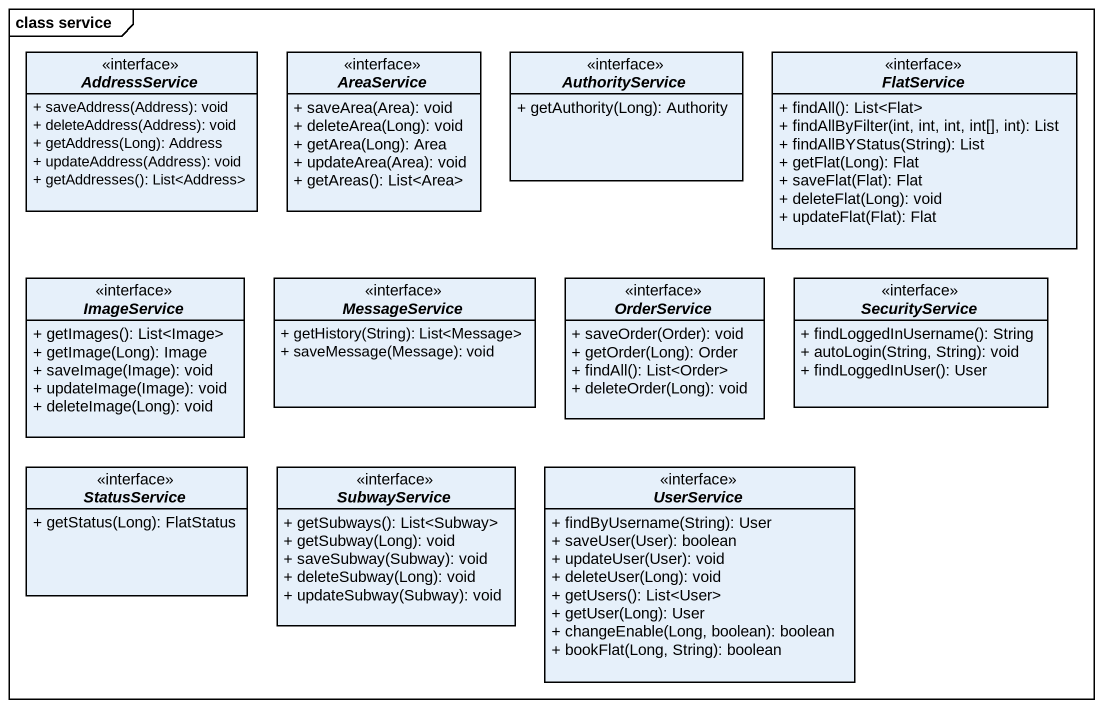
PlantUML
@startuml
mainframe class service
hide circle
hide empty members
skinparam classAttributeIconSize 0
interface AddressService <<interface>> {
  + saveAddress(Address): void
  + deleteAddress(Address): void
  + getAddress(Long): Address
  + updateAddress(Address): void
  + getAddresses(): List<Address>
}
interface AreaService <<interface>> {
  + saveArea(Area): void
  + deleteArea(Long): void
  + getArea(Long): Area
  + updateArea(Area): void
  + getAreas(): List<Area>
}
interface AuthorityService <<interface>> {
  + getAuthority(Long): Authority
}
interface FlatService <<interface>> {
  + findAll(): List<Flat>
  + findAllByFilter(int, int, int, int[], int): List
  + findAllBYStatus(String): List
  + getFlat(Long): Flat
  + saveFlat(Flat): Flat
  + deleteFlat(Long): void
  + updateFlat(Flat): Flat
}
interface ImageService <<interface>> {
  + getImages(): List<Image>
  + getImage(Long): Image
  + saveImage(Image): void
  + updateImage(Image): void
  + deleteImage(Long): void
}
interface MessageService <<interface>> {
  + getHistory(String): List<Message>
  + saveMessage(Message): void
}
interface OrderService <<interface>> {
  + saveOrder(Order): void
  + getOrder(Long): Order
  + findAll(): List<Order>
  + deleteOrder(Long): void
}
interface SecurityService <<interface>> {
  + findLoggedInUsername(): String
  + autoLogin(String, String): void
  + findLoggedInUser(): User
}
interface StatusService <<interface>> {
  + getStatus(Long): FlatStatus
}
interface SubwayService <<interface>> {
  + getSubways(): List<Subway>
  + getSubway(Long): void
  + saveSubway(Subway): void
  + deleteSubway(Long): void
  + updateSubway(Subway): void
}
interface UserService <<interface>> {
  + findByUsername(String): User
  + saveUser(User): boolean
  + updateUser(User): void
  + deleteUser(Long): void
  + getUsers(): List<User>
  + getUser(Long): User
  + changeEnable(Long, boolean): boolean
  + bookFlat(Long, String): boolean
}
@enduml
